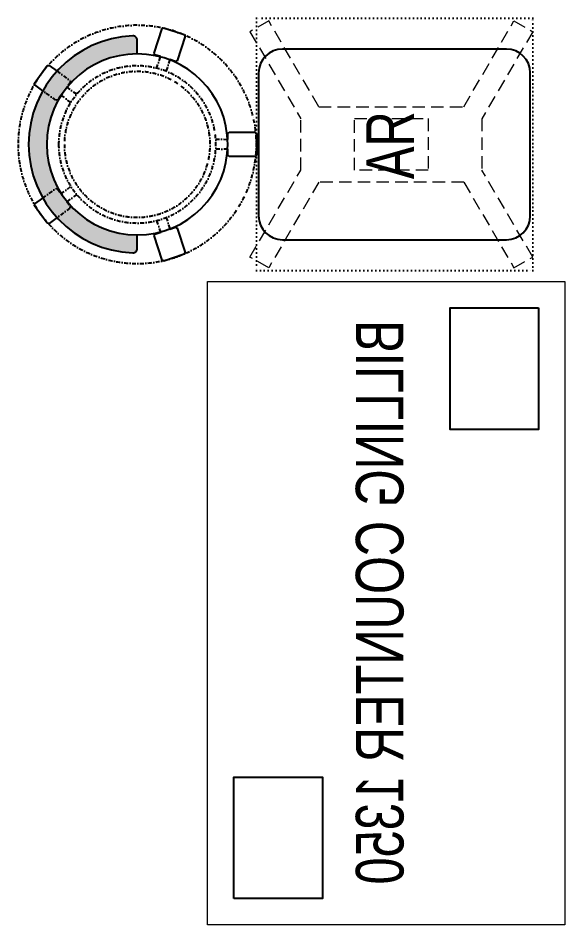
# Model space of a CAD drawing. Header units: feet. Extents: x 7177092 to 7192458, y -5285593 to -5277737.
# Drawn here: x 7184916 to 7186064, y -5283341 to -5281438 of the extents above; entities that cross this region are included whole.
import ezdxf

# ---------------------------------------------------------------- set-up
doc = ezdxf.new("R2010")
doc.units = ezdxf.units.FT
doc.header["$LTSCALE"] = 33
doc.header["$MEASUREMENT"] = 0
for name, pattern in [('DASHDOT2', [0.5, 0.25, -0.125, 0, -0.125]), ('DOT', [0.25, 0, -0.25]), ('HIDDEN2', [4.7624999999999975, 3.174999999999998, -1.587499999999999])]:
    doc.linetypes.add(name, pattern=pattern)
for name, color, linetype, lineweight in [('HATCH', 9, 'Continuous', 9), ('LENS-TEXT', 31, 'Continuous', 5), ('LENS_DIMENSION', 193, 'Continuous', 0), ('LK-FF&E FLOOR', 1, 'Continuous', 9), ('LN-ELEVATION-1', 81, 'Continuous', 25), ('LN-ELEVATION-2', 103, 'Continuous', 20), ('LN-ELEVATION-4', 145, 'Continuous', 13), ('PLANO-TXT', 252, 'Continuous', 5)]:
    doc.layers.add(name, color=color, linetype=linetype, lineweight=lineweight)
doc.styles.add('LK TXT', font='GILC____.TTF', dxfattribs={"height": 100})

# ---------------------------------------------------------------- blocks, each defined once
blk = doc.blocks.new('AR')
at = {"layer": 'LN-ELEVATION-2', "linetype": 'DOT', "lineweight": 25}
blk.add_lwpolyline([(0, 13.41378593863919), (530, 13.41378593863919), (530, 593.4137859386392), (0, 593.4137859386392)], close=True, dxfattribs=at)
at = {"layer": 'LN-ELEVATION-2', "lineweight": 25}
blk.add_lwpolyline([(465, 68.22063546301797), (465, 538.2206354630179, 0.4142135623730951), (415, 588.2206354630177), (115, 588.2206354630177, 0.4142135623730951), (65, 538.2206354630179), (65, 68.22063546301797, 0.4142135623730951), (115, 18.22063546301797), (415, 18.22063546301797, 0.4142135623730951)], format="xyb", close=True, dxfattribs=at)
at = {"layer": 'LN-ELEVATION-4', "linetype": 'HIDDEN2', "ltscale": 0.25}
for points in [[(185.8456009030342, 448.8780772723258), (5.888936847448348, 554.0078910568263), (28.48512306064368, 593.350836840691), (211.0874861851335, 486.6754184374586)], [(344.154399111867, 448.8780772762837), (524.1110631600021, 554.0078910947777), (501.5148769393563, 593.3508368753828), (318.9125138223171, 486.6754184374586)], [(211.0874861851335, 486.6754184376913), (318.9125138223171, 486.6754184376913)], [(185.8456009030342, 144.472759603057), (185.8456009030342, 448.8780772723258)], [(344.154399111867, 448.8780772762837), (344.154399111867, 144.4727595990989)], [(185.8456009030342, 144.472759603057), (5.888936847448348, 39.34294581855647), (28.48512306064368, 3.46917659e-08), (211.0874861851335, 106.6754184379242)], [(344.154399111867, 144.4727595990989), (524.1110631600021, 39.34294578060508), (501.5148769393563, 0), (318.9125138223171, 106.6754184379242)], [(318.9125138223171, 106.6754184376914), (211.0874861851335, 106.6754184376914)]]:
    blk.add_lwpolyline(points, dxfattribs=at)
blk.add_lwpolyline([(210.8456009030342, 373.9866790841333), (319.154399111867, 373.9866790841333), (319.154399111867, 219.3641577917151), (210.8456009030342, 219.3641577917151)], close=True, dxfattribs=at)
blk = doc.blocks.new('DR STOOL')
at = {"layer": 'HATCH'}
h = blk.add_hatch(dxfattribs=at)
h.set_pattern_fill('ANSI36', color=250, angle=-90.00000000000001)
h.set_pattern_definition([(315, (-227.8099174643867, 917.3997257252777), (6.173926083235043, -1.683798022700468), [7.9375, -1.587499999999999, 0, -1.587499999999999])])
edge = h.paths.add_edge_path()
edge.add_line((-190.0000000041909, 4.511094e-10), (-218.6899174675346, 4.511094e-10))
edge.add_arc((-218.6899174670689, 9.120000000388245), 9.119999999940092, 177.6119845363388, 269.9999999996136, ccw=False)
edge.add_arc((-1.8626451e-09, 3.565219e-10), 228.000000002257, 2.3880154632688004, 177.6119845367313, ccw=False)
edge.add_arc((218.6899174633436, 9.120000000497384), 9.120000000051716, -90.00000000034493, 2.3880154629299, ccw=False)
edge.add_line((218.6899174633436, 4.511094e-10), (190, 4.511094e-10))
edge.add_arc((-1.8626451e-09, 4.511094e-10), 190.000000001979, -1.27e-14, 180)
at = {"layer": 'LN-ELEVATION-1', "color": 1, "ltscale": 100}
for p, q in [((-128.6221585394814, 215.4841044476634), (-165.2704676063731, 189.0243927398114)), ((-124.7228340068832, 214.8545704018979), (-128.6221585394814, 215.4841044476634)), ((-112.6981821293011, 198.1996966340157), (-124.7228340068832, 214.8545704018979)), ((124.7553772013634, 214.9803744515593), (112.5488144652918, 198.2845540212292)), ((128.7014972954057, 215.5933048763618), (124.7553772013634, 214.9803744515593)), ((128.7014972954057, 215.5933048763618), (124.7553772013634, 214.9803744515593)), ((165.1911288509145, 188.915192311113), (128.7014972954057, 215.5933048763618)), ((165.1911288509145, 188.915192311113), (128.7014972954057, 215.5933048763618)), ((-165.2704676063731, 189.0243927398114), (-165.9069543029182, 185.0820035930228)), ((-165.9069543029182, 185.0820035930228), (-153.8003208162263, 168.3135803133482)), ((153.6734594982117, 168.4294150282658), (165.7973639420234, 185.0121775862135)), ((165.7973639420234, 185.0121775862135), (165.1911288509145, 188.915192311113)), ((165.7973639420234, 185.0121775862135), (165.1911288509145, 188.915192311113)), ((-191.2928382232785, -35.45407700946089), (-242.9550312487409, -52.24013893969095)), ((-187.9259491492994, -37.1695928365807), (-191.2928382232785, -35.45407700946089)), ((-184.1424400564283, -48.81403796559607), (-187.9259491492994, -37.1695928365807)), ((188.0651108901948, -36.96233201187715), (184.0504167033359, -49.19388854173303)), ((191.3981811110861, -35.27656588272658), (188.0651108901948, -36.96233201187715)), ((243.0100176925771, -52.21682526778022), (191.3981811110861, -35.27656588272658)), ((-242.9550312487409, -52.24013893969095), (-244.7482102331705, -55.75945052818861)), ((-244.7482102331705, -55.75945052818861), (-230.7800458371639, -98.74904560100549)), ((230.715890809428, -98.7280946081737), (244.8123673382215, -55.78040257930116)), ((244.8123673382215, -55.78040257930116), (243.0100176925771, -52.21682526778022)), ((-173.8639617776498, -80.4479453730819), (-177.8421125086024, -68.2044548037811)), ((177.6922140880488, -68.56540505095472), (173.8739495249465, -80.1985000452405)), ((-227.2218665438704, -100.5620286722478), (-175.5596735184081, -83.7759667420105)), ((-175.5596735184081, -83.7759667420105), (-173.8639617776498, -80.4479453730819)), ((173.8739495249465, -80.1985000452405), (175.5794035866856, -83.5704969359358)), ((175.5794035866856, -83.5704969359358), (227.1912401677109, -100.5107563209894)), ((-230.7800458371639, -98.74904560100549), (-227.2218665438704, -100.5620286722478)), ((227.1912401677109, -100.5107563209894), (230.715890809428, -98.7280946081737)), ((-22.72193054761737, -190.2142363802995), (-25.39390889601782, -192.886214728569)), ((-10.47823652112856, -190.2142363802995), (-22.72193054761737, -190.2142363802995)), ((22.78362171910703, -190.2142363802995), (9.910054048988968, -190.2142363802995)), ((25.42475448176265, -192.8553691428751), (22.78362171910703, -190.2142363802995)), ((-25.39390889601782, -192.886214728569), (-25.39390889601782, -247.2070584567482)), ((25.42475448176265, -247.1762128710543), (25.42475448176265, -192.8553691428751)), ((-25.39390889601782, -247.2070584567482), (-22.60096735274419, -250)), ((22.60096735274419, -250), (25.42475448176265, -247.1762128710543)), ((-22.60096735274419, -250), (22.60096735274419, -250))]:
    blk.add_line(p, q, dxfattribs=at)
at = {"layer": 'LN-ELEVATION-1', "linetype": 'DASHDOT2'}
for p, q in [((-92.92521573789418, 170.8129362839827), (-112.6981821293011, 198.1996966340157)), ((112.5488144652918, 198.2845540212292), (92.69529851106927, 171.1294289919315)), ((-153.8003208162263, 168.3135803133482), (-134.1093360339291, 141.0403694751003)), ((-103.4542870586738, 159.9154408004979), (-93.52748446213081, 167.0824927485227)), ((-88.15393704269081, 139.4771787207864), (-103.4542870586738, 159.9154408004979)), ((-93.52748446213081, 167.0824927485227), (-92.92521573789418, 170.8129362839827)), ((103.6608748426661, 159.8406005539291), (88.19885099539533, 139.4487815762331)), ((92.69529851106927, 171.1294289919315), (93.26858203159645, 167.4385604566923)), ((93.26858203159645, 167.4385604566923), (103.6608748426661, 159.8406005539291)), ((133.7372852512635, 141.1612321265929), (153.6734594982117, 168.4294150282658)), ((-134.1093360339291, 141.0403694751003), (-130.4219571123831, 140.4450534014686)), ((-130.4219571123831, 140.4450534014686), (-119.9844727469608, 147.9808124662595)), ((-119.9844727469608, 147.9808124662595), (-105.3687285655178, 126.9741353208374)), ((105.4096150295809, 126.94019481352), (120.1194891873747, 147.8074627162714)), ((120.1194891873747, 147.8074627162714), (130.0033113472163, 140.5812532722048)), ((130.0033113472163, 140.5812532722048), (133.7372852512635, 141.1612321265929)), ((-159.954806596972, -40.49024384317454), (-184.1424400564283, -48.81403796559607)), ((184.0504167033359, -49.19388854173303), (159.8786162491887, -40.79004861696012)), ((-177.8421125086024, -68.2044548037811), (-153.4148110738024, -60.73628028803068)), ((153.3006618716754, -61.02382378749462), (177.6922140880488, -68.56540505095472)), ((-10.92024635523557, -164.6382343793375), (-10.47823652112856, -190.2142363802995)), ((9.910054048988968, -190.2142363802995), (10.35584833659231, -164.674698740353))]:
    blk.add_line(p, q, dxfattribs=at)
at = {"layer": 'LN-ELEVATION-1', "color": 1, "ltscale": 100}
blk.add_lwpolyline([(-190.0000000023283, 0), (-218.6899174656719, 0, -0.4264743413925903), (-227.8019973598421, 9.5, -0.959166304662544), (227.8019973593764, 9.5, -0.4264743413925903), (218.6899174647406, 0), (190.0000000013969, 0)], format="xyb", dxfattribs=at)
at = {"layer": 'LN-ELEVATION-1', "linetype": 'DASHDOT2'}
for radius in [250, 165, 153]:
    blk.add_circle((0, 0), radius, dxfattribs=at)
at = {"layer": 'LN-ELEVATION-1', "color": 1, "ltscale": 100}
blk.add_circle((0, 0), 190, dxfattribs=at)
blk = doc.blocks.new('A$C9998eee8')
at = {"layer": 'LN-ELEVATION-1'}
for points in [[(54.99744628928602, 1295.007718060166), (54.99744628928602, 1040.007718060165), (240.997446289286, 1040.007718060165), (240.997446289286, 1295.007718060166)], [(695.002553710714, 55.07050687354058), (695.002553710714, 310.0705068735406), (509.0025537107139, 310.0705068744719), (509.0025537107139, 55.0705068744719)]]:
    blk.add_lwpolyline(points, close=True, dxfattribs=at)
at = {"layer": 'LN-ELEVATION-2'}
blk.add_lwpolyline([(0, 0), (750, 0.0391124673187733), (750, 1350.039112467319), (0, 1350)], close=True, dxfattribs=at)
at = {"layer": 'PLANO-TXT', "linetype": 'Continuous', "ltscale": 3, "insert": (387.9637504201383, 677.0753620462492, -23744.04052932372), "char_height": 100, "width": 1253.500000001104, "attachment_point": 5, "rotation": 269.9999999999999, "style": 'LK TXT'}
blk.add_mtext('BILLING COUNTER 1350', dxfattribs=at)

msp = doc.modelspace()

# ---------------------------------------------------------------- block references
at = {"layer": 'LENS_DIMENSION', "xscale": -1}
msp.add_blockref('A$C9998eee8', (7186063.573559274, -5283341.443883724), dxfattribs=at)
at = {"layer": 'LK-FF&E FLOOR', "rotation": 270}
msp.add_blockref('AR', (7185402.7006803, -5281438.42432749), dxfattribs=at)
at = {"layer": 'LK-FF&E FLOOR', "xscale": -1, "rotation": 90}
msp.add_blockref('DR STOOL', (7185166.114466238, -5281703.42432749), dxfattribs=at)

# ---------------------------------------------------------------- texts
at = {"layer": 'LENS-TEXT', "color": 0, "linetype": 'Continuous', "ltscale": 3, "insert": (7185696.630022182, -5281705.081364397), "char_height": 100, "attachment_point": 5, "rotation": 89.99999999999997, "style": 'LK TXT'}
msp.add_mtext_dynamic_manual_height_columns('AR', width=237.4408088319178, gutter_width=12.5, heights=[0], dxfattribs=at)

doc.saveas('drawing.dxf')
